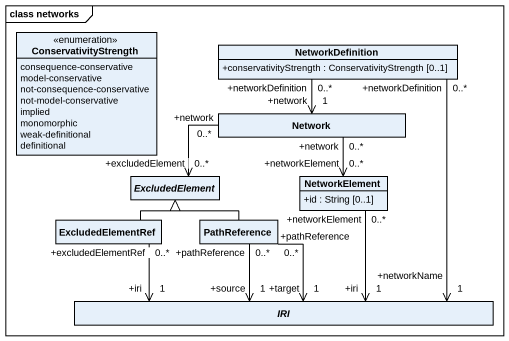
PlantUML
@startuml
mainframe class networks
hide circle
hide empty members
skinparam classAttributeIconSize 0
enum ConservativityStrength {
  consequence-conservative
  model-conservative
  not-consequence-conservative
  not-model-conservative
  implied
  monomorphic
  weak-definitional
  definitional
}
class NetworkDefinition {
  +conservativityStrength : ConservativityStrength [0..1]
}
class "Network" as Network_
abstract class ExcludedElement
class NetworkElement {
  +id : String [0..1]
}
class ExcludedElementRef
class PathReference
abstract class IRI
Network_ "+network\n1" <-up- "+networkDefinition\n0..*" NetworkDefinition
ExcludedElement "+excludedElement\n0..*" <-right- "+network\n0..*" Network_
NetworkElement "+networkElement\n0..*" <-up- "+network\n0..*" Network_
ExcludedElementRef -up-|> ExcludedElement
PathReference -up-|> ExcludedElement
IRI "+networkName\n1" <-up- "+networkDefinition\n0..*" NetworkDefinition
IRI "+iri\n1" <-up- "+networkElement\n0..*" NetworkElement
IRI "+iri\n1" <-left- "+excludedElementRef\n0..*" ExcludedElementRef
IRI "+source\n1" <-up- "+pathReference\n0..*" PathReference
IRI "+target\n1" <-up- "+pathReference\n0..*" PathReference
@enduml
